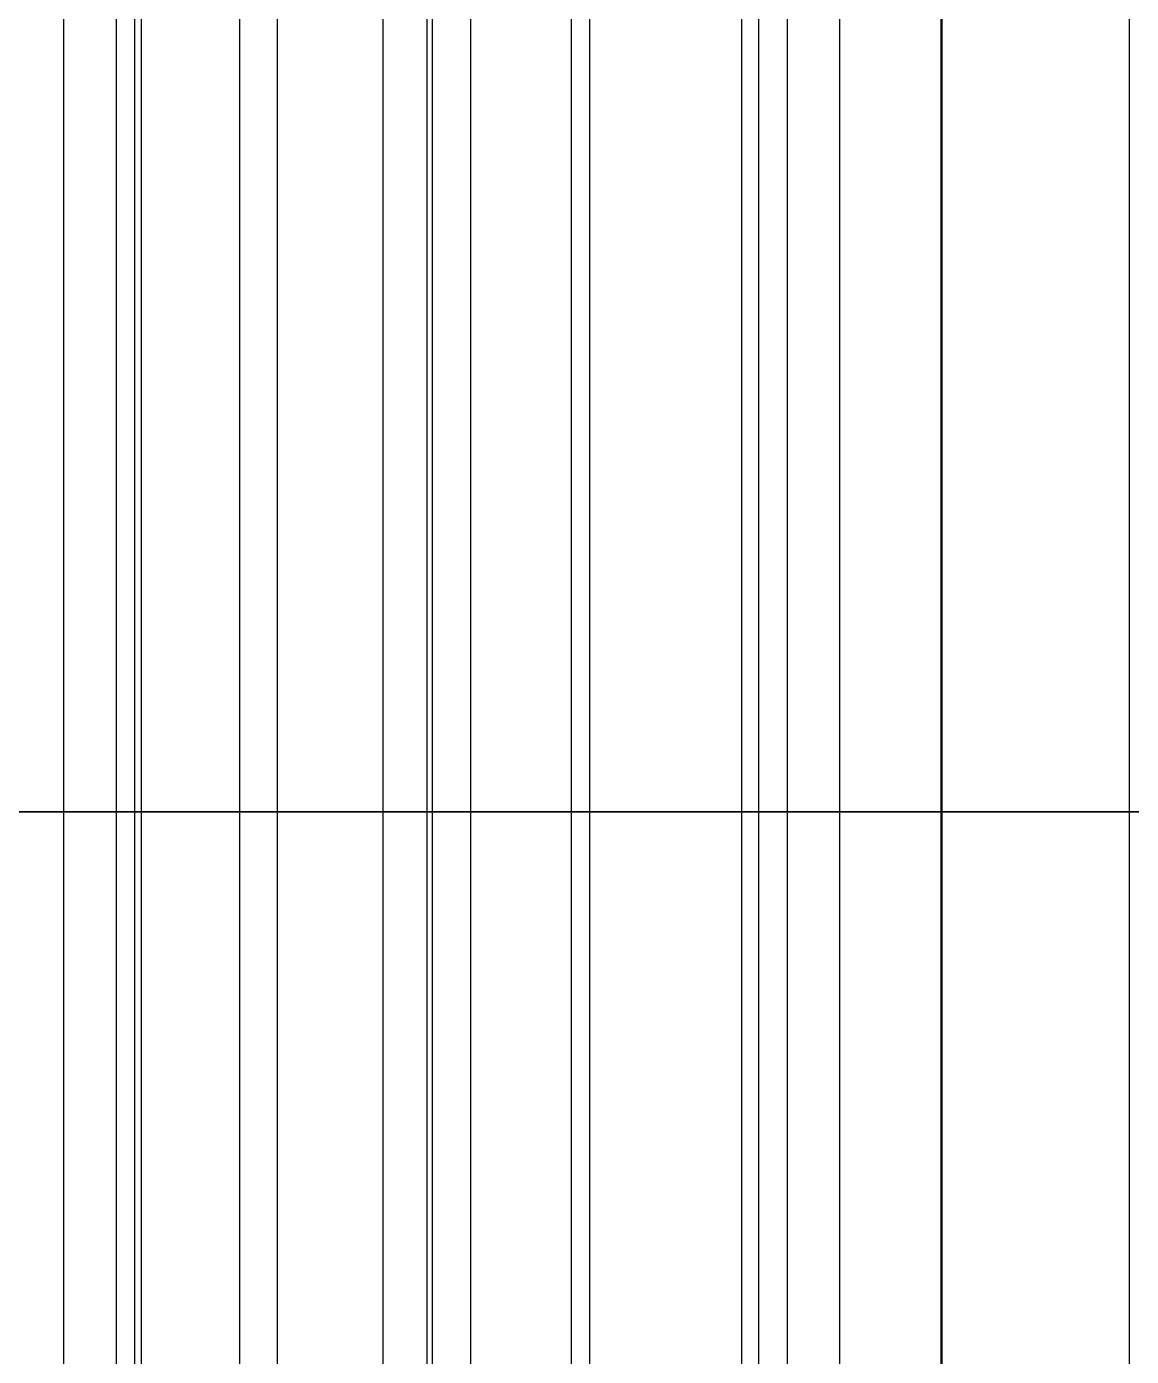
# Model space of a CAD drawing. Extents: x -60 to 60, y -153 to -30.
# Drawn here: x -55.225 to -53.357, y -87.921 to -85.672 of the extents above; entities that cross this region are included whole.
import ezdxf

# ---------------------------------------------------------------- set-up
doc = ezdxf.new("R2010")
doc.units = 0
doc.layers.add('Cut051006', color=7, linetype='CONTINUOUS')

msp = doc.modelspace()

# ---------------------------------------------------------------- linework, layer by layer
at = {"layer": 'Cut051006'}
for p, q in [((-55.1633, -84, 71.8428), (-55.1633, -87, 71.8428)), ((-55.1633, -84, 71.8428), (-55.1633, -87, 71.8428)), ((-55.1633, -84, 42.8069), (-55.1633, -87, 42.8069)), ((-55.1633, -84, 42.8069), (-55.1633, -87, 42.8069)), ((-55.0738, -84, 71.6653), (-55.0738, -87, 71.6653)), ((-55.0738, -84, 71.6653), (-55.0738, -87, 71.6653)), ((-55.0738, -84, 42.9844), (-55.0738, -87, 42.9844)), ((-55.0738, -84, 42.9844), (-55.0738, -87, 42.9844)), ((-55.0429, -84, 70.5344), (-55.0429, -87, 70.5344)), ((-55.0429, -84, 70.5344), (-55.0429, -87, 70.5344)), ((-55.0429, -84, 44.1153), (-55.0429, -87, 44.1153)), ((-55.0429, -84, 44.1153), (-55.0429, -87, 44.1153)), ((-55.0318, -84, 72.3336), (-55.0318, -87, 72.3336)), ((-55.0318, -84, 72.3336), (-55.0318, -87, 72.3336)), ((-55.0318, -84, 42.3161), (-55.0318, -87, 42.3161)), ((-55.0318, -84, 42.3161), (-55.0318, -87, 42.3161)), ((-54.8656, -84, 72.4426), (-54.8656, -87, 72.4426)), ((-54.8656, -84, 72.4426), (-54.8656, -87, 72.4426)), ((-54.8656, -84, 42.2071), (-54.8656, -87, 42.2071)), ((-54.8656, -84, 42.2071), (-54.8656, -87, 42.2071)), ((-54.8015, -84, 71.5025), (-54.8015, -87, 71.5025)), ((-54.8015, -84, 71.5025), (-54.8015, -87, 71.5025)), ((-54.8015, -84, 43.1471), (-54.8015, -87, 43.1471)), ((-54.8015, -84, 43.1471), (-54.8015, -87, 43.1471)), ((-54.6231, -84, 73.7591), (-54.6231, -87, 73.7591)), ((-54.6231, -84, 73.7591), (-54.6231, -87, 73.7591)), ((-54.6231, -84, 40.8906), (-54.6231, -87, 40.8906)), ((-54.6231, -84, 40.8906), (-54.6231, -87, 40.8906)), ((-54.5484, -84, 72.4474), (-54.5484, -87, 72.4474)), ((-54.5484, -84, 72.4474), (-54.5484, -87, 72.4474)), ((-54.5484, -84, 42.2023), (-54.5484, -87, 42.2023)), ((-54.5484, -84, 42.2023), (-54.5484, -87, 42.2023)), ((-54.5398, -84, 73.5786), (-54.5398, -87, 73.5786)), ((-54.5398, -84, 73.5786), (-54.5398, -87, 73.5786)), ((-54.5398, -84, 41.0711), (-54.5398, -87, 41.0711)), ((-54.5398, -84, 41.0711), (-54.5398, -87, 41.0711)), ((-54.4745, -84, 74.245), (-54.4745, -87, 74.245)), ((-54.4745, -84, 74.245), (-54.4745, -87, 74.245)), ((-54.4745, -84, 40.4046), (-54.4745, -87, 40.4046)), ((-54.4745, -84, 40.4046), (-54.4745, -87, 40.4046)), ((-54.3045, -84, 74.3481), (-54.3045, -87, 74.3481)), ((-54.3045, -84, 74.3481), (-54.3045, -87, 74.3481)), ((-54.3045, -84, 40.3015), (-54.3045, -87, 40.3015)), ((-54.3045, -84, 40.3015), (-54.3045, -87, 40.3015)), ((-54.2733, -84, 73.4065), (-54.2733, -87, 73.4065)), ((-54.2733, -84, 73.4065), (-54.2733, -87, 73.4065)), ((-54.2733, -84, 41.2432), (-54.2733, -87, 41.2432)), ((-54.2733, -84, 41.2432), (-54.2733, -87, 41.2432)), ((-54.0162, -84, 75.6554), (-54.0162, -87, 75.6554)), ((-54.0162, -84, 75.6554), (-54.0162, -87, 75.6554)), ((-54.0162, -84, 38.9943), (-54.0162, -87, 38.9943)), ((-54.0162, -84, 38.9943), (-54.0162, -87, 38.9943)), ((-53.9874, -84, 74.3418), (-53.9874, -87, 74.3418)), ((-53.9874, -84, 74.3418), (-53.9874, -87, 74.3418)), ((-53.9874, -84, 40.3078), (-53.9874, -87, 40.3078)), ((-53.9874, -84, 40.3078), (-53.9874, -87, 40.3078)), ((-53.9393, -84, 75.4721), (-53.9393, -87, 75.4721)), ((-53.9393, -84, 75.4721), (-53.9393, -87, 75.4721)), ((-53.9393, -84, 39.1776), (-53.9393, -87, 39.1776)), ((-53.9393, -84, 39.1776), (-53.9393, -87, 39.1776)), ((-53.8508, -84, 76.1359), (-53.8508, -87, 76.1359)), ((-53.8508, -84, 76.1359), (-53.8508, -87, 76.1359)), ((-53.8508, -84, 38.5138), (-53.8508, -87, 38.5138)), ((-53.8508, -84, 38.5138), (-53.8508, -87, 38.5138)), ((-53.679, -84, 75.2908), (-53.679, -87, 75.2908)), ((-53.679, -84, 75.2908), (-53.679, -87, 75.2908)), ((-53.679, -84, 39.3589), (-53.679, -87, 39.3589)), ((-53.679, -84, 39.3589), (-53.679, -87, 39.3589)), ((-53.6773, -84, 76.233), (-53.6773, -87, 76.233)), ((-53.6773, -84, 76.233), (-53.6773, -87, 76.233)), ((-53.6773, -84, 38.4167), (-53.6773, -87, 38.4167)), ((-53.6773, -84, 38.4167), (-53.6773, -87, 38.4167)), ((-53.3606, -84, 76.2156), (-53.3606, -87, 76.2156)), ((-53.3606, -84, 76.2156), (-53.3606, -87, 76.2156)), ((-53.3606, -84, 38.4341), (-53.3606, -87, 38.4341)), ((-53.3606, -84, 38.4341), (-53.3606, -87, 38.4341)), ((-55.1633, -87, 71.8428), (-55.1633, -90, 71.8428)), ((-55.1633, -87, 71.8428), (-55.1633, -90, 71.8428)), ((-55.1633, -87, 42.8069), (-55.1633, -90, 42.8069)), ((-55.1633, -87, 42.8069), (-55.1633, -90, 42.8069)), ((-55.0738, -87, 71.6653), (-55.0738, -90, 71.6653)), ((-55.0738, -87, 71.6653), (-55.0738, -90, 71.6653)), ((-55.0738, -87, 42.9844), (-55.0738, -90, 42.9844)), ((-55.0738, -87, 42.9844), (-55.0738, -90, 42.9844)), ((-55.0429, -87, 70.5344), (-55.0429, -90, 70.5344)), ((-55.0429, -87, 70.5344), (-55.0429, -90, 70.5344)), ((-55.0429, -87, 44.1153), (-55.0429, -90, 44.1153)), ((-55.0429, -87, 44.1153), (-55.0429, -90, 44.1153)), ((-55.0318, -87, 72.3336), (-55.0318, -90, 72.3336)), ((-55.0318, -87, 72.3336), (-55.0318, -90, 72.3336)), ((-55.0318, -87, 42.3161), (-55.0318, -90, 42.3161)), ((-55.0318, -87, 42.3161), (-55.0318, -90, 42.3161)), ((-54.8656, -87, 72.4426), (-54.8656, -90, 72.4426)), ((-54.8656, -87, 72.4426), (-54.8656, -90, 72.4426)), ((-54.8656, -87, 42.2071), (-54.8656, -90, 42.2071)), ((-54.8656, -87, 42.2071), (-54.8656, -90, 42.2071)), ((-54.8015, -87, 71.5025), (-54.8015, -90, 71.5025)), ((-54.8015, -87, 71.5025), (-54.8015, -90, 71.5025)), ((-54.8015, -87, 43.1471), (-54.8015, -90, 43.1471)), ((-54.8015, -87, 43.1471), (-54.8015, -90, 43.1471)), ((-54.6231, -87, 73.7591), (-54.6231, -90, 73.7591)), ((-54.6231, -87, 73.7591), (-54.6231, -90, 73.7591)), ((-54.6231, -87, 40.8906), (-54.6231, -90, 40.8906)), ((-54.6231, -87, 40.8906), (-54.6231, -90, 40.8906)), ((-54.5484, -87, 72.4474), (-54.5484, -90, 72.4474)), ((-54.5484, -87, 72.4474), (-54.5484, -90, 72.4474)), ((-54.5484, -87, 42.2023), (-54.5484, -90, 42.2023)), ((-54.5484, -87, 42.2023), (-54.5484, -90, 42.2023)), ((-54.5398, -87, 73.5786), (-54.5398, -90, 73.5786)), ((-54.5398, -87, 73.5786), (-54.5398, -90, 73.5786)), ((-54.5398, -87, 41.0711), (-54.5398, -90, 41.0711)), ((-54.5398, -87, 41.0711), (-54.5398, -90, 41.0711)), ((-54.4745, -87, 74.245), (-54.4745, -90, 74.245)), ((-54.4745, -87, 74.245), (-54.4745, -90, 74.245)), ((-54.4745, -87, 40.4046), (-54.4745, -90, 40.4046)), ((-54.4745, -87, 40.4046), (-54.4745, -90, 40.4046)), ((-54.3045, -87, 74.3481), (-54.3045, -90, 74.3481)), ((-54.3045, -87, 74.3481), (-54.3045, -90, 74.3481)), ((-54.3045, -87, 40.3015), (-54.3045, -90, 40.3015)), ((-54.3045, -87, 40.3015), (-54.3045, -90, 40.3015)), ((-54.2733, -87, 73.4065), (-54.2733, -90, 73.4065)), ((-54.2733, -87, 73.4065), (-54.2733, -90, 73.4065)), ((-54.2733, -87, 41.2432), (-54.2733, -90, 41.2432)), ((-54.2733, -87, 41.2432), (-54.2733, -90, 41.2432)), ((-54.0162, -87, 75.6554), (-54.0162, -90, 75.6554)), ((-54.0162, -87, 75.6554), (-54.0162, -90, 75.6554)), ((-54.0162, -87, 38.9943), (-54.0162, -90, 38.9943)), ((-54.0162, -87, 38.9943), (-54.0162, -90, 38.9943)), ((-53.9874, -87, 74.3418), (-53.9874, -90, 74.3418)), ((-53.9874, -87, 74.3418), (-53.9874, -90, 74.3418)), ((-53.9874, -87, 40.3078), (-53.9874, -90, 40.3078)), ((-53.9874, -87, 40.3078), (-53.9874, -90, 40.3078)), ((-53.9393, -87, 75.4721), (-53.9393, -90, 75.4721)), ((-53.9393, -87, 75.4721), (-53.9393, -90, 75.4721)), ((-53.9393, -87, 39.1776), (-53.9393, -90, 39.1776)), ((-53.9393, -87, 39.1776), (-53.9393, -90, 39.1776)), ((-53.8508, -87, 76.1359), (-53.8508, -90, 76.1359)), ((-53.8508, -87, 76.1359), (-53.8508, -90, 76.1359)), ((-53.8508, -87, 38.5138), (-53.8508, -90, 38.5138)), ((-53.8508, -87, 38.5138), (-53.8508, -90, 38.5138)), ((-53.679, -87, 75.2908), (-53.679, -90, 75.2908)), ((-53.679, -87, 75.2908), (-53.679, -90, 75.2908)), ((-53.679, -87, 39.3589), (-53.679, -90, 39.3589)), ((-53.679, -87, 39.3589), (-53.679, -90, 39.3589)), ((-53.6773, -87, 76.233), (-53.6773, -90, 76.233)), ((-53.6773, -87, 76.233), (-53.6773, -90, 76.233)), ((-53.6773, -87, 38.4167), (-53.6773, -90, 38.4167)), ((-53.6773, -87, 38.4167), (-53.6773, -90, 38.4167)), ((-53.3606, -87, 76.2156), (-53.3606, -90, 76.2156)), ((-53.3606, -87, 76.2156), (-53.3606, -90, 76.2156)), ((-53.3606, -87, 38.4341), (-53.3606, -90, 38.4341)), ((-53.3606, -87, 38.4341), (-53.3606, -90, 38.4341))]:
    msp.add_line(p, q, dxfattribs=at)
for centre in [(0, -90), (0, -90), (0, -93), (0, -93)]:
    msp.add_circle(centre, 60, dxfattribs=at)
for points, degree, knots in [([(-55.2629, -87, 69.5814), (-55.1976, -87, 69.5306), (-55.1334, -87, 69.4558), (-55.0926, -87, 69.3582), (-55.0514, -87, 69.2614), (-55.037, -87, 69.142), (-55.0617, -87, 69.0286), (-55.0853, -87, 68.9149), (-55.147, -87, 68.8116), (-55.224, -87, 68.74), (-55.3009, -87, 68.6674), (-55.39, -87, 68.6252), (-55.4704, -87, 68.6054)], 3, [0, 0, 0, 0, 0.558599, 0.558599, 0.558599, 1.1172, 1.1172, 1.1172, 1.6758, 1.6758, 1.6758, 2.2344, 2.2344, 2.2344, 2.2344]), ([(-55.4704, -87, 46.0443), (-55.39, -87, 46.0244), (-55.3009, -87, 45.9823), (-55.224, -87, 45.9097), (-55.147, -87, 45.8381), (-55.0853, -87, 45.7347), (-55.0617, -87, 45.6211), (-55.037, -87, 45.5077), (-55.0514, -87, 45.3882), (-55.0926, -87, 45.2915), (-55.1334, -87, 45.1939), (-55.1976, -87, 45.1191), (-55.2629, -87, 45.0683)], 3, [0, 0, 0, 0, 0.558599, 0.558599, 0.558599, 1.1172, 1.1172, 1.1172, 1.6758, 1.6758, 1.6758, 2.2344, 2.2344, 2.2344, 2.2344]), ([(-55.2629, -87, 69.5814), (-55.1976, -87, 69.5306), (-55.1334, -87, 69.4558), (-55.0926, -87, 69.3582), (-55.0514, -87, 69.2614), (-55.037, -87, 69.142), (-55.0617, -87, 69.0286), (-55.0853, -87, 68.9149), (-55.147, -87, 68.8116), (-55.224, -87, 68.74), (-55.3009, -87, 68.6674), (-55.39, -87, 68.6252), (-55.4704, -87, 68.6054)], 3, [0, 0, 0, 0, 0.558599, 0.558599, 0.558599, 1.1172, 1.1172, 1.1172, 1.6758, 1.6758, 1.6758, 2.2344, 2.2344, 2.2344, 2.2344]), ([(-55.4704, -87, 46.0443), (-55.39, -87, 46.0244), (-55.3009, -87, 45.9823), (-55.224, -87, 45.9097), (-55.147, -87, 45.8381), (-55.0853, -87, 45.7347), (-55.0617, -87, 45.6211), (-55.037, -87, 45.5077), (-55.0514, -87, 45.3882), (-55.0926, -87, 45.2915), (-55.1334, -87, 45.1939), (-55.1976, -87, 45.1191), (-55.2629, -87, 45.0683)], 3, [0, 0, 0, 0, 0.558599, 0.558599, 0.558599, 1.1172, 1.1172, 1.1172, 1.6758, 1.6758, 1.6758, 2.2344, 2.2344, 2.2344, 2.2344]), ([(-55.2629, -87, 69.5814), (-55.1976, -87, 69.5306), (-55.1334, -87, 69.4558), (-55.0926, -87, 69.3582), (-55.0514, -87, 69.2614), (-55.037, -87, 69.142), (-55.0617, -87, 69.0286), (-55.0853, -87, 68.9149), (-55.147, -87, 68.8116), (-55.224, -87, 68.74), (-55.3009, -87, 68.6674), (-55.39, -87, 68.6252), (-55.4704, -87, 68.6054)], 3, [0, 0, 0, 0, 0.558599, 0.558599, 0.558599, 1.1172, 1.1172, 1.1172, 1.6758, 1.6758, 1.6758, 2.2344, 2.2344, 2.2344, 2.2344]), ([(-55.4704, -87, 46.0443), (-55.39, -87, 46.0244), (-55.3009, -87, 45.9823), (-55.224, -87, 45.9097), (-55.147, -87, 45.8381), (-55.0853, -87, 45.7347), (-55.0617, -87, 45.6211), (-55.037, -87, 45.5077), (-55.0514, -87, 45.3882), (-55.0926, -87, 45.2915), (-55.1334, -87, 45.1939), (-55.1976, -87, 45.1191), (-55.2629, -87, 45.0683)], 3, [0, 0, 0, 0, 0.558599, 0.558599, 0.558599, 1.1172, 1.1172, 1.1172, 1.6758, 1.6758, 1.6758, 2.2344, 2.2344, 2.2344, 2.2344]), ([(-55.2629, -87, 69.5814), (-55.1976, -87, 69.5306), (-55.1334, -87, 69.4558), (-55.0926, -87, 69.3582), (-55.0514, -87, 69.2614), (-55.037, -87, 69.142), (-55.0617, -87, 69.0286), (-55.0853, -87, 68.9149), (-55.147, -87, 68.8116), (-55.224, -87, 68.74), (-55.3009, -87, 68.6674), (-55.39, -87, 68.6252), (-55.4704, -87, 68.6054)], 3, [0, 0, 0, 0, 0.558599, 0.558599, 0.558599, 1.1172, 1.1172, 1.1172, 1.6758, 1.6758, 1.6758, 2.2344, 2.2344, 2.2344, 2.2344]), ([(-55.4704, -87, 46.0443), (-55.39, -87, 46.0244), (-55.3009, -87, 45.9823), (-55.224, -87, 45.9097), (-55.147, -87, 45.8381), (-55.0853, -87, 45.7347), (-55.0617, -87, 45.6211), (-55.037, -87, 45.5077), (-55.0514, -87, 45.3882), (-55.0926, -87, 45.2915), (-55.1334, -87, 45.1939), (-55.1976, -87, 45.1191), (-55.2629, -87, 45.0683)], 3, [0, 0, 0, 0, 0.558599, 0.558599, 0.558599, 1.1172, 1.1172, 1.1172, 1.6758, 1.6758, 1.6758, 2.2344, 2.2344, 2.2344, 2.2344]), ([(-55.1633, -87, 71.8428), (-55.1774, -87, 71.7915), (-55.1522, -87, 71.7371), (-55.1234, -87, 71.6844), (-55.0738, -87, 71.6653)], 2, [0, 0, 0, 0.724386, 0.724386, 1.44877, 1.44877, 1.44877]), ([(-55.0738, -87, 42.9844), (-55.1234, -87, 42.9652), (-55.1522, -87, 42.9126), (-55.1774, -87, 42.8582), (-55.1633, -87, 42.8069)], 2, [0, 0, 0, 0.724386, 0.724386, 1.44877, 1.44877, 1.44877]), ([(-55.1633, -87, 71.8428), (-55.1774, -87, 71.7915), (-55.1522, -87, 71.7371), (-55.1234, -87, 71.6844), (-55.0738, -87, 71.6653)], 2, [0, 0, 0, 0.724386, 0.724386, 1.44877, 1.44877, 1.44877]), ([(-55.0738, -87, 42.9844), (-55.1234, -87, 42.9652), (-55.1522, -87, 42.9126), (-55.1774, -87, 42.8582), (-55.1633, -87, 42.8069)], 2, [0, 0, 0, 0.724386, 0.724386, 1.44877, 1.44877, 1.44877]), ([(-55.1633, -87, 71.8428), (-55.1774, -87, 71.7915), (-55.1522, -87, 71.7371), (-55.1234, -87, 71.6844), (-55.0738, -87, 71.6653)], 2, [0, 0, 0, 0.724386, 0.724386, 1.44877, 1.44877, 1.44877]), ([(-55.0738, -87, 42.9844), (-55.1234, -87, 42.9652), (-55.1522, -87, 42.9126), (-55.1774, -87, 42.8582), (-55.1633, -87, 42.8069)], 2, [0, 0, 0, 0.724386, 0.724386, 1.44877, 1.44877, 1.44877]), ([(-55.1633, -87, 71.8428), (-55.1774, -87, 71.7915), (-55.1522, -87, 71.7371), (-55.1234, -87, 71.6844), (-55.0738, -87, 71.6653)], 2, [0, 0, 0, 0.724386, 0.724386, 1.44877, 1.44877, 1.44877]), ([(-55.0738, -87, 42.9844), (-55.1234, -87, 42.9652), (-55.1522, -87, 42.9126), (-55.1774, -87, 42.8582), (-55.1633, -87, 42.8069)], 2, [0, 0, 0, 0.724386, 0.724386, 1.44877, 1.44877, 1.44877]), ([(-54.8015, -87, 71.5025), (-54.738, -87, 71.4495), (-54.6764, -87, 71.3726), (-54.639, -87, 71.2736), (-54.6013, -87, 71.1754), (-54.5911, -87, 71.0555), (-54.6197, -87, 70.9431), (-54.6472, -87, 70.8303), (-54.7125, -87, 70.7292), (-54.7919, -87, 70.6603), (-54.8714, -87, 70.5905), (-54.9619, -87, 70.5514), (-55.0429, -87, 70.5344)], 3, [0, 0, 0, 0, 0.558599, 0.558599, 0.558599, 1.1172, 1.1172, 1.1172, 1.6758, 1.6758, 1.6758, 2.2344, 2.2344, 2.2344, 2.2344]), ([(-55.0429, -87, 44.1153), (-54.9619, -87, 44.0982), (-54.8714, -87, 44.0592), (-54.7919, -87, 43.9894), (-54.7125, -87, 43.9205), (-54.6472, -87, 43.8194), (-54.6197, -87, 43.7066), (-54.5911, -87, 43.5942), (-54.6013, -87, 43.4742), (-54.639, -87, 43.3761), (-54.6764, -87, 43.2771), (-54.738, -87, 43.2002), (-54.8015, -87, 43.1471)], 3, [0, 0, 0, 0, 0.558599, 0.558599, 0.558599, 1.1172, 1.1172, 1.1172, 1.6758, 1.6758, 1.6758, 2.2344, 2.2344, 2.2344, 2.2344]), ([(-54.8015, -87, 71.5025), (-54.738, -87, 71.4495), (-54.6764, -87, 71.3726), (-54.639, -87, 71.2736), (-54.6013, -87, 71.1754), (-54.5911, -87, 71.0555), (-54.6197, -87, 70.9431), (-54.6472, -87, 70.8303), (-54.7125, -87, 70.7292), (-54.7919, -87, 70.6603), (-54.8714, -87, 70.5905), (-54.9619, -87, 70.5514), (-55.0429, -87, 70.5344)], 3, [0, 0, 0, 0, 0.558599, 0.558599, 0.558599, 1.1172, 1.1172, 1.1172, 1.6758, 1.6758, 1.6758, 2.2344, 2.2344, 2.2344, 2.2344]), ([(-55.0429, -87, 44.1153), (-54.9619, -87, 44.0982), (-54.8714, -87, 44.0592), (-54.7919, -87, 43.9894), (-54.7125, -87, 43.9205), (-54.6472, -87, 43.8194), (-54.6197, -87, 43.7066), (-54.5911, -87, 43.5942), (-54.6013, -87, 43.4742), (-54.639, -87, 43.3761), (-54.6764, -87, 43.2771), (-54.738, -87, 43.2002), (-54.8015, -87, 43.1471)], 3, [0, 0, 0, 0, 0.558599, 0.558599, 0.558599, 1.1172, 1.1172, 1.1172, 1.6758, 1.6758, 1.6758, 2.2344, 2.2344, 2.2344, 2.2344]), ([(-54.8015, -87, 71.5025), (-54.738, -87, 71.4495), (-54.6764, -87, 71.3726), (-54.639, -87, 71.2736), (-54.6013, -87, 71.1754), (-54.5911, -87, 71.0555), (-54.6197, -87, 70.9431), (-54.6472, -87, 70.8303), (-54.7125, -87, 70.7292), (-54.7919, -87, 70.6603), (-54.8714, -87, 70.5905), (-54.9619, -87, 70.5514), (-55.0429, -87, 70.5344)], 3, [0, 0, 0, 0, 0.558599, 0.558599, 0.558599, 1.1172, 1.1172, 1.1172, 1.6758, 1.6758, 1.6758, 2.2344, 2.2344, 2.2344, 2.2344]), ([(-55.0429, -87, 44.1153), (-54.9619, -87, 44.0982), (-54.8714, -87, 44.0592), (-54.7919, -87, 43.9894), (-54.7125, -87, 43.9205), (-54.6472, -87, 43.8194), (-54.6197, -87, 43.7066), (-54.5911, -87, 43.5942), (-54.6013, -87, 43.4742), (-54.639, -87, 43.3761), (-54.6764, -87, 43.2771), (-54.738, -87, 43.2002), (-54.8015, -87, 43.1471)], 3, [0, 0, 0, 0, 0.558599, 0.558599, 0.558599, 1.1172, 1.1172, 1.1172, 1.6758, 1.6758, 1.6758, 2.2344, 2.2344, 2.2344, 2.2344]), ([(-54.8015, -87, 71.5025), (-54.738, -87, 71.4495), (-54.6764, -87, 71.3726), (-54.639, -87, 71.2736), (-54.6013, -87, 71.1754), (-54.5911, -87, 71.0555), (-54.6197, -87, 70.9431), (-54.6472, -87, 70.8303), (-54.7125, -87, 70.7292), (-54.7919, -87, 70.6603), (-54.8714, -87, 70.5905), (-54.9619, -87, 70.5514), (-55.0429, -87, 70.5344)], 3, [0, 0, 0, 0, 0.558599, 0.558599, 0.558599, 1.1172, 1.1172, 1.1172, 1.6758, 1.6758, 1.6758, 2.2344, 2.2344, 2.2344, 2.2344]), ([(-55.0429, -87, 44.1153), (-54.9619, -87, 44.0982), (-54.8714, -87, 44.0592), (-54.7919, -87, 43.9894), (-54.7125, -87, 43.9205), (-54.6472, -87, 43.8194), (-54.6197, -87, 43.7066), (-54.5911, -87, 43.5942), (-54.6013, -87, 43.4742), (-54.639, -87, 43.3761), (-54.6764, -87, 43.2771), (-54.738, -87, 43.2002), (-54.8015, -87, 43.1471)], 3, [0, 0, 0, 0, 0.558599, 0.558599, 0.558599, 1.1172, 1.1172, 1.1172, 1.6758, 1.6758, 1.6758, 2.2344, 2.2344, 2.2344, 2.2344]), ([(-54.8656, -87, 72.4426), (-54.9181, -87, 72.4508), (-54.9693, -87, 72.4196), (-55.0184, -87, 72.385), (-55.0318, -87, 72.3336)], 2, [0, 0, 0, 0.724386, 0.724386, 1.44877, 1.44877, 1.44877]), ([(-55.0318, -87, 42.3161), (-55.0184, -87, 42.2646), (-54.9693, -87, 42.2301), (-54.9181, -87, 42.1989), (-54.8656, -87, 42.2071)], 2, [0, 0, 0, 0.724386, 0.724386, 1.44877, 1.44877, 1.44877]), ([(-54.8656, -87, 72.4426), (-54.9181, -87, 72.4508), (-54.9693, -87, 72.4196), (-55.0184, -87, 72.385), (-55.0318, -87, 72.3336)], 2, [0, 0, 0, 0.724386, 0.724386, 1.44877, 1.44877, 1.44877]), ([(-55.0318, -87, 42.3161), (-55.0184, -87, 42.2646), (-54.9693, -87, 42.2301), (-54.9181, -87, 42.1989), (-54.8656, -87, 42.2071)], 2, [0, 0, 0, 0.724386, 0.724386, 1.44877, 1.44877, 1.44877]), ([(-54.8656, -87, 72.4426), (-54.9181, -87, 72.4508), (-54.9693, -87, 72.4196), (-55.0184, -87, 72.385), (-55.0318, -87, 72.3336)], 2, [0, 0, 0, 0.724386, 0.724386, 1.44877, 1.44877, 1.44877]), ([(-55.0318, -87, 42.3161), (-55.0184, -87, 42.2646), (-54.9693, -87, 42.2301), (-54.9181, -87, 42.1989), (-54.8656, -87, 42.2071)], 2, [0, 0, 0, 0.724386, 0.724386, 1.44877, 1.44877, 1.44877]), ([(-54.8656, -87, 72.4426), (-54.9181, -87, 72.4508), (-54.9693, -87, 72.4196), (-55.0184, -87, 72.385), (-55.0318, -87, 72.3336)], 2, [0, 0, 0, 0.724386, 0.724386, 1.44877, 1.44877, 1.44877]), ([(-55.0318, -87, 42.3161), (-55.0184, -87, 42.2646), (-54.9693, -87, 42.2301), (-54.9181, -87, 42.1989), (-54.8656, -87, 42.2071)], 2, [0, 0, 0, 0.724386, 0.724386, 1.44877, 1.44877, 1.44877]), ([(-54.6231, -87, 73.7591), (-54.6389, -87, 73.7084), (-54.6156, -87, 73.6531), (-54.5887, -87, 73.5995), (-54.5398, -87, 73.5786)], 2, [0, 0, 0, 0.724386, 0.724386, 1.44877, 1.44877, 1.44877]), ([(-54.5398, -87, 41.0711), (-54.5887, -87, 41.0502), (-54.6156, -87, 40.9966), (-54.6389, -87, 40.9413), (-54.6231, -87, 40.8906)], 2, [0, 0, 0, 0.724386, 0.724386, 1.44877, 1.44877, 1.44877]), ([(-54.6231, -87, 73.7591), (-54.6389, -87, 73.7084), (-54.6156, -87, 73.6531), (-54.5887, -87, 73.5995), (-54.5398, -87, 73.5786)], 2, [0, 0, 0, 0.724386, 0.724386, 1.44877, 1.44877, 1.44877]), ([(-54.5398, -87, 41.0711), (-54.5887, -87, 41.0502), (-54.6156, -87, 40.9966), (-54.6389, -87, 40.9413), (-54.6231, -87, 40.8906)], 2, [0, 0, 0, 0.724386, 0.724386, 1.44877, 1.44877, 1.44877]), ([(-54.6231, -87, 73.7591), (-54.6389, -87, 73.7084), (-54.6156, -87, 73.6531), (-54.5887, -87, 73.5995), (-54.5398, -87, 73.5786)], 2, [0, 0, 0, 0.724386, 0.724386, 1.44877, 1.44877, 1.44877]), ([(-54.5398, -87, 41.0711), (-54.5887, -87, 41.0502), (-54.6156, -87, 40.9966), (-54.6389, -87, 40.9413), (-54.6231, -87, 40.8906)], 2, [0, 0, 0, 0.724386, 0.724386, 1.44877, 1.44877, 1.44877]), ([(-54.6231, -87, 73.7591), (-54.6389, -87, 73.7084), (-54.6156, -87, 73.6531), (-54.5887, -87, 73.5995), (-54.5398, -87, 73.5786)], 2, [0, 0, 0, 0.724386, 0.724386, 1.44877, 1.44877, 1.44877]), ([(-54.5398, -87, 41.0711), (-54.5887, -87, 41.0502), (-54.6156, -87, 40.9966), (-54.6389, -87, 40.9413), (-54.6231, -87, 40.8906)], 2, [0, 0, 0, 0.724386, 0.724386, 1.44877, 1.44877, 1.44877]), ([(-54.2733, -87, 73.4065), (-54.2117, -87, 73.3512), (-54.1528, -87, 73.2722), (-54.119, -87, 73.172), (-54.0846, -87, 73.0726), (-54.0786, -87, 72.9524), (-54.1111, -87, 72.841), (-54.1426, -87, 72.7293), (-54.2114, -87, 72.6305), (-54.2932, -87, 72.5644), (-54.375, -87, 72.4974), (-54.4668, -87, 72.4615), (-54.5484, -87, 72.4474)], 3, [0, 0, 0, 0, 0.558599, 0.558599, 0.558599, 1.1172, 1.1172, 1.1172, 1.6758, 1.6758, 1.6758, 2.2344, 2.2344, 2.2344, 2.2344]), ([(-54.5484, -87, 42.2023), (-54.4668, -87, 42.1882), (-54.375, -87, 42.1523), (-54.2932, -87, 42.0853), (-54.2114, -87, 42.0192), (-54.1426, -87, 41.9204), (-54.1111, -87, 41.8087), (-54.0786, -87, 41.6973), (-54.0846, -87, 41.5771), (-54.119, -87, 41.4777), (-54.1528, -87, 41.3775), (-54.2117, -87, 41.2985), (-54.2733, -87, 41.2432)], 3, [0, 0, 0, 0, 0.558599, 0.558599, 0.558599, 1.1172, 1.1172, 1.1172, 1.6758, 1.6758, 1.6758, 2.2344, 2.2344, 2.2344, 2.2344]), ([(-54.2733, -87, 73.4065), (-54.2117, -87, 73.3512), (-54.1528, -87, 73.2722), (-54.119, -87, 73.172), (-54.0846, -87, 73.0726), (-54.0786, -87, 72.9524), (-54.1111, -87, 72.841), (-54.1426, -87, 72.7293), (-54.2114, -87, 72.6305), (-54.2932, -87, 72.5644), (-54.375, -87, 72.4974), (-54.4668, -87, 72.4615), (-54.5484, -87, 72.4474)], 3, [0, 0, 0, 0, 0.558599, 0.558599, 0.558599, 1.1172, 1.1172, 1.1172, 1.6758, 1.6758, 1.6758, 2.2344, 2.2344, 2.2344, 2.2344]), ([(-54.5484, -87, 42.2023), (-54.4668, -87, 42.1882), (-54.375, -87, 42.1523), (-54.2932, -87, 42.0853), (-54.2114, -87, 42.0192), (-54.1426, -87, 41.9204), (-54.1111, -87, 41.8087), (-54.0786, -87, 41.6973), (-54.0846, -87, 41.5771), (-54.119, -87, 41.4777), (-54.1528, -87, 41.3775), (-54.2117, -87, 41.2985), (-54.2733, -87, 41.2432)], 3, [0, 0, 0, 0, 0.558599, 0.558599, 0.558599, 1.1172, 1.1172, 1.1172, 1.6758, 1.6758, 1.6758, 2.2344, 2.2344, 2.2344, 2.2344]), ([(-54.2733, -87, 73.4065), (-54.2117, -87, 73.3512), (-54.1528, -87, 73.2722), (-54.119, -87, 73.172), (-54.0846, -87, 73.0726), (-54.0786, -87, 72.9524), (-54.1111, -87, 72.841), (-54.1426, -87, 72.7293), (-54.2114, -87, 72.6305), (-54.2932, -87, 72.5644), (-54.375, -87, 72.4974), (-54.4668, -87, 72.4615), (-54.5484, -87, 72.4474)], 3, [0, 0, 0, 0, 0.558599, 0.558599, 0.558599, 1.1172, 1.1172, 1.1172, 1.6758, 1.6758, 1.6758, 2.2344, 2.2344, 2.2344, 2.2344]), ([(-54.5484, -87, 42.2023), (-54.4668, -87, 42.1882), (-54.375, -87, 42.1523), (-54.2932, -87, 42.0853), (-54.2114, -87, 42.0192), (-54.1426, -87, 41.9204), (-54.1111, -87, 41.8087), (-54.0786, -87, 41.6973), (-54.0846, -87, 41.5771), (-54.119, -87, 41.4777), (-54.1528, -87, 41.3775), (-54.2117, -87, 41.2985), (-54.2733, -87, 41.2432)], 3, [0, 0, 0, 0, 0.558599, 0.558599, 0.558599, 1.1172, 1.1172, 1.1172, 1.6758, 1.6758, 1.6758, 2.2344, 2.2344, 2.2344, 2.2344]), ([(-54.2733, -87, 73.4065), (-54.2117, -87, 73.3512), (-54.1528, -87, 73.2722), (-54.119, -87, 73.172), (-54.0846, -87, 73.0726), (-54.0786, -87, 72.9524), (-54.1111, -87, 72.841), (-54.1426, -87, 72.7293), (-54.2114, -87, 72.6305), (-54.2932, -87, 72.5644), (-54.375, -87, 72.4974), (-54.4668, -87, 72.4615), (-54.5484, -87, 72.4474)], 3, [0, 0, 0, 0, 0.558599, 0.558599, 0.558599, 1.1172, 1.1172, 1.1172, 1.6758, 1.6758, 1.6758, 2.2344, 2.2344, 2.2344, 2.2344]), ([(-54.5484, -87, 42.2023), (-54.4668, -87, 42.1882), (-54.375, -87, 42.1523), (-54.2932, -87, 42.0853), (-54.2114, -87, 42.0192), (-54.1426, -87, 41.9204), (-54.1111, -87, 41.8087), (-54.0786, -87, 41.6973), (-54.0846, -87, 41.5771), (-54.119, -87, 41.4777), (-54.1528, -87, 41.3775), (-54.2117, -87, 41.2985), (-54.2733, -87, 41.2432)], 3, [0, 0, 0, 0, 0.558599, 0.558599, 0.558599, 1.1172, 1.1172, 1.1172, 1.6758, 1.6758, 1.6758, 2.2344, 2.2344, 2.2344, 2.2344]), ([(-54.3045, -87, 74.3481), (-54.3567, -87, 74.3582), (-54.409, -87, 74.3288), (-54.4593, -87, 74.296), (-54.4745, -87, 74.245)], 2, [0, 0, 0, 0.724386, 0.724386, 1.44877, 1.44877, 1.44877]), ([(-54.4745, -87, 40.4046), (-54.4593, -87, 40.3537), (-54.409, -87, 40.3209), (-54.3567, -87, 40.2915), (-54.3045, -87, 40.3015)], 2, [0, 0, 0, 0.724386, 0.724386, 1.44877, 1.44877, 1.44877]), ([(-54.3045, -87, 74.3481), (-54.3567, -87, 74.3582), (-54.409, -87, 74.3288), (-54.4593, -87, 74.296), (-54.4745, -87, 74.245)], 2, [0, 0, 0, 0.724386, 0.724386, 1.44877, 1.44877, 1.44877]), ([(-54.4745, -87, 40.4046), (-54.4593, -87, 40.3537), (-54.409, -87, 40.3209), (-54.3567, -87, 40.2915), (-54.3045, -87, 40.3015)], 2, [0, 0, 0, 0.724386, 0.724386, 1.44877, 1.44877, 1.44877]), ([(-54.3045, -87, 74.3481), (-54.3567, -87, 74.3582), (-54.409, -87, 74.3288), (-54.4593, -87, 74.296), (-54.4745, -87, 74.245)], 2, [0, 0, 0, 0.724386, 0.724386, 1.44877, 1.44877, 1.44877]), ([(-54.4745, -87, 40.4046), (-54.4593, -87, 40.3537), (-54.409, -87, 40.3209), (-54.3567, -87, 40.2915), (-54.3045, -87, 40.3015)], 2, [0, 0, 0, 0.724386, 0.724386, 1.44877, 1.44877, 1.44877]), ([(-54.3045, -87, 74.3481), (-54.3567, -87, 74.3582), (-54.409, -87, 74.3288), (-54.4593, -87, 74.296), (-54.4745, -87, 74.245)], 2, [0, 0, 0, 0.724386, 0.724386, 1.44877, 1.44877, 1.44877]), ([(-54.4745, -87, 40.4046), (-54.4593, -87, 40.3537), (-54.409, -87, 40.3209), (-54.3567, -87, 40.2915), (-54.3045, -87, 40.3015)], 2, [0, 0, 0, 0.724386, 0.724386, 1.44877, 1.44877, 1.44877]), ([(-54.0162, -87, 75.6554), (-54.0339, -87, 75.6053), (-54.0125, -87, 75.5492), (-53.9875, -87, 75.4947), (-53.9393, -87, 75.4721)], 2, [0, 0, 0, 0.724386, 0.724386, 1.44877, 1.44877, 1.44877]), ([(-53.9393, -87, 39.1776), (-53.9875, -87, 39.155), (-54.0125, -87, 39.1005), (-54.0339, -87, 39.0444), (-54.0162, -87, 38.9943)], 2, [0, 0, 0, 0.724386, 0.724386, 1.44877, 1.44877, 1.44877]), ([(-54.0162, -87, 75.6554), (-54.0339, -87, 75.6053), (-54.0125, -87, 75.5492), (-53.9875, -87, 75.4947), (-53.9393, -87, 75.4721)], 2, [0, 0, 0, 0.724386, 0.724386, 1.44877, 1.44877, 1.44877]), ([(-53.9393, -87, 39.1776), (-53.9875, -87, 39.155), (-54.0125, -87, 39.1005), (-54.0339, -87, 39.0444), (-54.0162, -87, 38.9943)], 2, [0, 0, 0, 0.724386, 0.724386, 1.44877, 1.44877, 1.44877]), ([(-54.0162, -87, 75.6554), (-54.0339, -87, 75.6053), (-54.0125, -87, 75.5492), (-53.9875, -87, 75.4947), (-53.9393, -87, 75.4721)], 2, [0, 0, 0, 0.724386, 0.724386, 1.44877, 1.44877, 1.44877]), ([(-53.9393, -87, 39.1776), (-53.9875, -87, 39.155), (-54.0125, -87, 39.1005), (-54.0339, -87, 39.0444), (-54.0162, -87, 38.9943)], 2, [0, 0, 0, 0.724386, 0.724386, 1.44877, 1.44877, 1.44877]), ([(-54.0162, -87, 75.6554), (-54.0339, -87, 75.6053), (-54.0125, -87, 75.5492), (-53.9875, -87, 75.4947), (-53.9393, -87, 75.4721)], 2, [0, 0, 0, 0.724386, 0.724386, 1.44877, 1.44877, 1.44877]), ([(-53.9393, -87, 39.1776), (-53.9875, -87, 39.155), (-54.0125, -87, 39.1005), (-54.0339, -87, 39.0444), (-54.0162, -87, 38.9943)], 2, [0, 0, 0, 0.724386, 0.724386, 1.44877, 1.44877, 1.44877]), ([(-53.679, -87, 75.2908), (-53.6194, -87, 75.2334), (-53.5633, -87, 75.1524), (-53.5329, -87, 75.051), (-53.5021, -87, 74.9505), (-53.5003, -87, 74.8301), (-53.5367, -87, 74.72), (-53.572, -87, 74.6094), (-53.6442, -87, 74.5131), (-53.7282, -87, 74.4499), (-53.8124, -87, 74.3858), (-53.9054, -87, 74.3532), (-53.9874, -87, 74.3418)], 3, [0, 0, 0, 0, 0.558599, 0.558599, 0.558599, 1.1172, 1.1172, 1.1172, 1.6758, 1.6758, 1.6758, 2.2344, 2.2344, 2.2344, 2.2344]), ([(-53.9874, -87, 40.3078), (-53.9054, -87, 40.2965), (-53.8124, -87, 40.2639), (-53.7282, -87, 40.1998), (-53.6442, -87, 40.1366), (-53.572, -87, 40.0403), (-53.5367, -87, 39.9297), (-53.5003, -87, 39.8195), (-53.5021, -87, 39.6992), (-53.5329, -87, 39.5987), (-53.5633, -87, 39.4973), (-53.6194, -87, 39.4163), (-53.679, -87, 39.3589)], 3, [0, 0, 0, 0, 0.558599, 0.558599, 0.558599, 1.1172, 1.1172, 1.1172, 1.6758, 1.6758, 1.6758, 2.2344, 2.2344, 2.2344, 2.2344]), ([(-53.679, -87, 75.2908), (-53.6194, -87, 75.2334), (-53.5633, -87, 75.1524), (-53.5329, -87, 75.051), (-53.5021, -87, 74.9505), (-53.5003, -87, 74.8301), (-53.5367, -87, 74.72), (-53.572, -87, 74.6094), (-53.6442, -87, 74.5131), (-53.7282, -87, 74.4499), (-53.8124, -87, 74.3858), (-53.9054, -87, 74.3532), (-53.9874, -87, 74.3418)], 3, [0, 0, 0, 0, 0.558599, 0.558599, 0.558599, 1.1172, 1.1172, 1.1172, 1.6758, 1.6758, 1.6758, 2.2344, 2.2344, 2.2344, 2.2344]), ([(-53.9874, -87, 40.3078), (-53.9054, -87, 40.2965), (-53.8124, -87, 40.2639), (-53.7282, -87, 40.1998), (-53.6442, -87, 40.1366), (-53.572, -87, 40.0403), (-53.5367, -87, 39.9297), (-53.5003, -87, 39.8195), (-53.5021, -87, 39.6992), (-53.5329, -87, 39.5987), (-53.5633, -87, 39.4973), (-53.6194, -87, 39.4163), (-53.679, -87, 39.3589)], 3, [0, 0, 0, 0, 0.558599, 0.558599, 0.558599, 1.1172, 1.1172, 1.1172, 1.6758, 1.6758, 1.6758, 2.2344, 2.2344, 2.2344, 2.2344]), ([(-53.679, -87, 75.2908), (-53.6194, -87, 75.2334), (-53.5633, -87, 75.1524), (-53.5329, -87, 75.051), (-53.5021, -87, 74.9505), (-53.5003, -87, 74.8301), (-53.5367, -87, 74.72), (-53.572, -87, 74.6094), (-53.6442, -87, 74.5131), (-53.7282, -87, 74.4499), (-53.8124, -87, 74.3858), (-53.9054, -87, 74.3532), (-53.9874, -87, 74.3418)], 3, [0, 0, 0, 0, 0.558599, 0.558599, 0.558599, 1.1172, 1.1172, 1.1172, 1.6758, 1.6758, 1.6758, 2.2344, 2.2344, 2.2344, 2.2344]), ([(-53.9874, -87, 40.3078), (-53.9054, -87, 40.2965), (-53.8124, -87, 40.2639), (-53.7282, -87, 40.1998), (-53.6442, -87, 40.1366), (-53.572, -87, 40.0403), (-53.5367, -87, 39.9297), (-53.5003, -87, 39.8195), (-53.5021, -87, 39.6992), (-53.5329, -87, 39.5987), (-53.5633, -87, 39.4973), (-53.6194, -87, 39.4163), (-53.679, -87, 39.3589)], 3, [0, 0, 0, 0, 0.558599, 0.558599, 0.558599, 1.1172, 1.1172, 1.1172, 1.6758, 1.6758, 1.6758, 2.2344, 2.2344, 2.2344, 2.2344]), ([(-53.679, -87, 75.2908), (-53.6194, -87, 75.2334), (-53.5633, -87, 75.1524), (-53.5329, -87, 75.051), (-53.5021, -87, 74.9505), (-53.5003, -87, 74.8301), (-53.5367, -87, 74.72), (-53.572, -87, 74.6094), (-53.6442, -87, 74.5131), (-53.7282, -87, 74.4499), (-53.8124, -87, 74.3858), (-53.9054, -87, 74.3532), (-53.9874, -87, 74.3418)], 3, [0, 0, 0, 0, 0.558599, 0.558599, 0.558599, 1.1172, 1.1172, 1.1172, 1.6758, 1.6758, 1.6758, 2.2344, 2.2344, 2.2344, 2.2344]), ([(-53.9874, -87, 40.3078), (-53.9054, -87, 40.2965), (-53.8124, -87, 40.2639), (-53.7282, -87, 40.1998), (-53.6442, -87, 40.1366), (-53.572, -87, 40.0403), (-53.5367, -87, 39.9297), (-53.5003, -87, 39.8195), (-53.5021, -87, 39.6992), (-53.5329, -87, 39.5987), (-53.5633, -87, 39.4973), (-53.6194, -87, 39.4163), (-53.679, -87, 39.3589)], 3, [0, 0, 0, 0, 0.558599, 0.558599, 0.558599, 1.1172, 1.1172, 1.1172, 1.6758, 1.6758, 1.6758, 2.2344, 2.2344, 2.2344, 2.2344]), ([(-53.6773, -87, 76.233), (-53.7292, -87, 76.2448), (-53.7825, -87, 76.2173), (-53.8338, -87, 76.1862), (-53.8508, -87, 76.1359)], 2, [0, 0, 0, 0.724386, 0.724386, 1.44877, 1.44877, 1.44877]), ([(-53.8508, -87, 38.5138), (-53.8338, -87, 38.4634), (-53.7825, -87, 38.4324), (-53.7292, -87, 38.4049), (-53.6773, -87, 38.4167)], 2, [0, 0, 0, 0.724386, 0.724386, 1.44877, 1.44877, 1.44877]), ([(-53.6773, -87, 76.233), (-53.7292, -87, 76.2448), (-53.7825, -87, 76.2173), (-53.8338, -87, 76.1862), (-53.8508, -87, 76.1359)], 2, [0, 0, 0, 0.724386, 0.724386, 1.44877, 1.44877, 1.44877]), ([(-53.8508, -87, 38.5138), (-53.8338, -87, 38.4634), (-53.7825, -87, 38.4324), (-53.7292, -87, 38.4049), (-53.6773, -87, 38.4167)], 2, [0, 0, 0, 0.724386, 0.724386, 1.44877, 1.44877, 1.44877]), ([(-53.6773, -87, 76.233), (-53.7292, -87, 76.2448), (-53.7825, -87, 76.2173), (-53.8338, -87, 76.1862), (-53.8508, -87, 76.1359)], 2, [0, 0, 0, 0.724386, 0.724386, 1.44877, 1.44877, 1.44877]), ([(-53.8508, -87, 38.5138), (-53.8338, -87, 38.4634), (-53.7825, -87, 38.4324), (-53.7292, -87, 38.4049), (-53.6773, -87, 38.4167)], 2, [0, 0, 0, 0.724386, 0.724386, 1.44877, 1.44877, 1.44877]), ([(-53.6773, -87, 76.233), (-53.7292, -87, 76.2448), (-53.7825, -87, 76.2173), (-53.8338, -87, 76.1862), (-53.8508, -87, 76.1359)], 2, [0, 0, 0, 0.724386, 0.724386, 1.44877, 1.44877, 1.44877]), ([(-53.8508, -87, 38.5138), (-53.8338, -87, 38.4634), (-53.7825, -87, 38.4324), (-53.7292, -87, 38.4049), (-53.6773, -87, 38.4167)], 2, [0, 0, 0, 0.724386, 0.724386, 1.44877, 1.44877, 1.44877]), ([(-53.0193, -87, 77.1532), (-52.9617, -87, 77.0938), (-52.9085, -87, 77.0108), (-52.8817, -87, 76.9085), (-52.8544, -87, 76.8069), (-52.8568, -87, 76.6866), (-52.897, -87, 76.5778), (-52.9361, -87, 76.4685), (-53.0116, -87, 76.3748), (-53.0979, -87, 76.3146), (-53.1842, -87, 76.2534), (-53.2783, -87, 76.2241), (-53.3606, -87, 76.2156)], 3, [0, 0, 0, 0, 0.558599, 0.558599, 0.558599, 1.1172, 1.1172, 1.1172, 1.6758, 1.6758, 1.6758, 2.2344, 2.2344, 2.2344, 2.2344]), ([(-53.3606, -87, 38.4341), (-53.2783, -87, 38.4256), (-53.1842, -87, 38.3963), (-53.0979, -87, 38.3351), (-53.0116, -87, 38.2749), (-52.9361, -87, 38.1812), (-52.897, -87, 38.0719), (-52.8568, -87, 37.9631), (-52.8544, -87, 37.8427), (-52.8817, -87, 37.7412), (-52.9085, -87, 37.6388), (-52.9617, -87, 37.5559), (-53.0193, -87, 37.4965)], 3, [0, 0, 0, 0, 0.558599, 0.558599, 0.558599, 1.1172, 1.1172, 1.1172, 1.6758, 1.6758, 1.6758, 2.2344, 2.2344, 2.2344, 2.2344]), ([(-53.0193, -87, 77.1532), (-52.9617, -87, 77.0938), (-52.9085, -87, 77.0108), (-52.8817, -87, 76.9085), (-52.8544, -87, 76.8069), (-52.8568, -87, 76.6866), (-52.897, -87, 76.5778), (-52.9361, -87, 76.4685), (-53.0116, -87, 76.3748), (-53.0979, -87, 76.3146), (-53.1842, -87, 76.2534), (-53.2783, -87, 76.2241), (-53.3606, -87, 76.2156)], 3, [0, 0, 0, 0, 0.558599, 0.558599, 0.558599, 1.1172, 1.1172, 1.1172, 1.6758, 1.6758, 1.6758, 2.2344, 2.2344, 2.2344, 2.2344]), ([(-53.3606, -87, 38.4341), (-53.2783, -87, 38.4256), (-53.1842, -87, 38.3963), (-53.0979, -87, 38.3351), (-53.0116, -87, 38.2749), (-52.9361, -87, 38.1812), (-52.897, -87, 38.0719), (-52.8568, -87, 37.9631), (-52.8544, -87, 37.8427), (-52.8817, -87, 37.7412), (-52.9085, -87, 37.6388), (-52.9617, -87, 37.5559), (-53.0193, -87, 37.4965)], 3, [0, 0, 0, 0, 0.558599, 0.558599, 0.558599, 1.1172, 1.1172, 1.1172, 1.6758, 1.6758, 1.6758, 2.2344, 2.2344, 2.2344, 2.2344]), ([(-53.0193, -87, 77.1532), (-52.9617, -87, 77.0938), (-52.9085, -87, 77.0108), (-52.8817, -87, 76.9085), (-52.8544, -87, 76.8069), (-52.8568, -87, 76.6866), (-52.897, -87, 76.5778), (-52.9361, -87, 76.4685), (-53.0116, -87, 76.3748), (-53.0979, -87, 76.3146), (-53.1842, -87, 76.2534), (-53.2783, -87, 76.2241), (-53.3606, -87, 76.2156)], 3, [0, 0, 0, 0, 0.558599, 0.558599, 0.558599, 1.1172, 1.1172, 1.1172, 1.6758, 1.6758, 1.6758, 2.2344, 2.2344, 2.2344, 2.2344]), ([(-53.3606, -87, 38.4341), (-53.2783, -87, 38.4256), (-53.1842, -87, 38.3963), (-53.0979, -87, 38.3351), (-53.0116, -87, 38.2749), (-52.9361, -87, 38.1812), (-52.897, -87, 38.0719), (-52.8568, -87, 37.9631), (-52.8544, -87, 37.8427), (-52.8817, -87, 37.7412), (-52.9085, -87, 37.6388), (-52.9617, -87, 37.5559), (-53.0193, -87, 37.4965)], 3, [0, 0, 0, 0, 0.558599, 0.558599, 0.558599, 1.1172, 1.1172, 1.1172, 1.6758, 1.6758, 1.6758, 2.2344, 2.2344, 2.2344, 2.2344]), ([(-53.0193, -87, 77.1532), (-52.9617, -87, 77.0938), (-52.9085, -87, 77.0108), (-52.8817, -87, 76.9085), (-52.8544, -87, 76.8069), (-52.8568, -87, 76.6866), (-52.897, -87, 76.5778), (-52.9361, -87, 76.4685), (-53.0116, -87, 76.3748), (-53.0979, -87, 76.3146), (-53.1842, -87, 76.2534), (-53.2783, -87, 76.2241), (-53.3606, -87, 76.2156)], 3, [0, 0, 0, 0, 0.558599, 0.558599, 0.558599, 1.1172, 1.1172, 1.1172, 1.6758, 1.6758, 1.6758, 2.2344, 2.2344, 2.2344, 2.2344]), ([(-53.3606, -87, 38.4341), (-53.2783, -87, 38.4256), (-53.1842, -87, 38.3963), (-53.0979, -87, 38.3351), (-53.0116, -87, 38.2749), (-52.9361, -87, 38.1812), (-52.897, -87, 38.0719), (-52.8568, -87, 37.9631), (-52.8544, -87, 37.8427), (-52.8817, -87, 37.7412), (-52.9085, -87, 37.6388), (-52.9617, -87, 37.5559), (-53.0193, -87, 37.4965)], 3, [0, 0, 0, 0, 0.558599, 0.558599, 0.558599, 1.1172, 1.1172, 1.1172, 1.6758, 1.6758, 1.6758, 2.2344, 2.2344, 2.2344, 2.2344])]:
    msp.add_open_spline(points, degree=degree, knots=knots, dxfattribs=at)
for points, degree in [([(-55.0429, -87, 70.5344), (-55.2001, -87, 70.5012), (-55.3597, -87, 70.5186)], 2), ([(-55.3597, -87, 44.1311), (-55.2001, -87, 44.1484), (-55.0429, -87, 44.1153)], 2), ([(-55.0429, -87, 70.5344), (-55.2001, -87, 70.5012), (-55.3597, -87, 70.5186)], 2), ([(-55.3597, -87, 44.1311), (-55.2001, -87, 44.1484), (-55.0429, -87, 44.1153)], 2), ([(-55.0429, -87, 70.5344), (-55.2001, -87, 70.5012), (-55.3597, -87, 70.5186)], 2), ([(-55.3597, -87, 44.1311), (-55.2001, -87, 44.1484), (-55.0429, -87, 44.1153)], 2), ([(-55.0429, -87, 70.5344), (-55.2001, -87, 70.5012), (-55.3597, -87, 70.5186)], 2), ([(-55.3597, -87, 44.1311), (-55.2001, -87, 44.1484), (-55.0429, -87, 44.1153)], 2), ([(-55.0318, -87, 72.3336), (-55.1633, -87, 71.8428)], 1), ([(-55.1633, -87, 42.8069), (-55.0318, -87, 42.3161)], 1), ([(-55.0318, -87, 72.3336), (-55.1633, -87, 71.8428)], 1), ([(-55.1633, -87, 42.8069), (-55.0318, -87, 42.3161)], 1), ([(-55.0318, -87, 72.3336), (-55.1633, -87, 71.8428)], 1), ([(-55.1633, -87, 42.8069), (-55.0318, -87, 42.3161)], 1), ([(-55.0318, -87, 72.3336), (-55.1633, -87, 71.8428)], 1), ([(-55.1633, -87, 42.8069), (-55.0318, -87, 42.3161)], 1), ([(-55.0738, -87, 71.6653), (-54.9247, -87, 71.6056), (-54.8015, -87, 71.5025)], 2), ([(-54.8015, -87, 43.1471), (-54.9247, -87, 43.0441), (-55.0738, -87, 42.9844)], 2), ([(-55.0738, -87, 71.6653), (-54.9247, -87, 71.6056), (-54.8015, -87, 71.5025)], 2), ([(-54.8015, -87, 43.1471), (-54.9247, -87, 43.0441), (-55.0738, -87, 42.9844)], 2), ([(-55.0738, -87, 71.6653), (-54.9247, -87, 71.6056), (-54.8015, -87, 71.5025)], 2), ([(-54.8015, -87, 43.1471), (-54.9247, -87, 43.0441), (-55.0738, -87, 42.9844)], 2), ([(-55.0738, -87, 71.6653), (-54.9247, -87, 71.6056), (-54.8015, -87, 71.5025)], 2), ([(-54.8015, -87, 43.1471), (-54.9247, -87, 43.0441), (-55.0738, -87, 42.9844)], 2), ([(-54.5484, -87, 72.4474), (-54.7066, -87, 72.4197), (-54.8656, -87, 72.4426)], 2), ([(-54.8656, -87, 42.2071), (-54.7066, -87, 42.23), (-54.5484, -87, 42.2023)], 2), ([(-54.5484, -87, 72.4474), (-54.7066, -87, 72.4197), (-54.8656, -87, 72.4426)], 2), ([(-54.8656, -87, 42.2071), (-54.7066, -87, 42.23), (-54.5484, -87, 42.2023)], 2), ([(-54.5484, -87, 72.4474), (-54.7066, -87, 72.4197), (-54.8656, -87, 72.4426)], 2), ([(-54.8656, -87, 42.2071), (-54.7066, -87, 42.23), (-54.5484, -87, 42.2023)], 2), ([(-54.5484, -87, 72.4474), (-54.7066, -87, 72.4197), (-54.8656, -87, 72.4426)], 2), ([(-54.8656, -87, 42.2071), (-54.7066, -87, 42.23), (-54.5484, -87, 42.2023)], 2), ([(-54.4745, -87, 74.245), (-54.6231, -87, 73.7591)], 1), ([(-54.6231, -87, 40.8906), (-54.4745, -87, 40.4046)], 1), ([(-54.4745, -87, 74.245), (-54.6231, -87, 73.7591)], 1), ([(-54.6231, -87, 40.8906), (-54.4745, -87, 40.4046)], 1), ([(-54.4745, -87, 74.245), (-54.6231, -87, 73.7591)], 1), ([(-54.6231, -87, 40.8906), (-54.4745, -87, 40.4046)], 1), ([(-54.4745, -87, 74.245), (-54.6231, -87, 73.7591)], 1), ([(-54.6231, -87, 40.8906), (-54.4745, -87, 40.4046)], 1), ([(-54.5398, -87, 73.5786), (-54.3928, -87, 73.5138), (-54.2733, -87, 73.4065)], 2), ([(-54.2733, -87, 41.2432), (-54.3928, -87, 41.1359), (-54.5398, -87, 41.0711)], 2), ([(-54.5398, -87, 73.5786), (-54.3928, -87, 73.5138), (-54.2733, -87, 73.4065)], 2), ([(-54.2733, -87, 41.2432), (-54.3928, -87, 41.1359), (-54.5398, -87, 41.0711)], 2), ([(-54.5398, -87, 73.5786), (-54.3928, -87, 73.5138), (-54.2733, -87, 73.4065)], 2), ([(-54.2733, -87, 41.2432), (-54.3928, -87, 41.1359), (-54.5398, -87, 41.0711)], 2), ([(-54.5398, -87, 73.5786), (-54.3928, -87, 73.5138), (-54.2733, -87, 73.4065)], 2), ([(-54.2733, -87, 41.2432), (-54.3928, -87, 41.1359), (-54.5398, -87, 41.0711)], 2), ([(-53.9874, -87, 74.3418), (-54.1464, -87, 74.3197), (-54.3045, -87, 74.3481)], 2), ([(-54.3045, -87, 40.3015), (-54.1464, -87, 40.33), (-53.9874, -87, 40.3078)], 2), ([(-53.9874, -87, 74.3418), (-54.1464, -87, 74.3197), (-54.3045, -87, 74.3481)], 2), ([(-54.3045, -87, 40.3015), (-54.1464, -87, 40.33), (-53.9874, -87, 40.3078)], 2), ([(-53.9874, -87, 74.3418), (-54.1464, -87, 74.3197), (-54.3045, -87, 74.3481)], 2), ([(-54.3045, -87, 40.3015), (-54.1464, -87, 40.33), (-53.9874, -87, 40.3078)], 2), ([(-53.9874, -87, 74.3418), (-54.1464, -87, 74.3197), (-54.3045, -87, 74.3481)], 2), ([(-54.3045, -87, 40.3015), (-54.1464, -87, 40.33), (-53.9874, -87, 40.3078)], 2), ([(-53.8508, -87, 76.1359), (-54.0162, -87, 75.6554)], 1), ([(-54.0162, -87, 38.9943), (-53.8508, -87, 38.5138)], 1), ([(-53.8508, -87, 76.1359), (-54.0162, -87, 75.6554)], 1), ([(-54.0162, -87, 38.9943), (-53.8508, -87, 38.5138)], 1), ([(-53.8508, -87, 76.1359), (-54.0162, -87, 75.6554)], 1), ([(-54.0162, -87, 38.9943), (-53.8508, -87, 38.5138)], 1), ([(-53.8508, -87, 76.1359), (-54.0162, -87, 75.6554)], 1), ([(-54.0162, -87, 38.9943), (-53.8508, -87, 38.5138)], 1), ([(-53.9393, -87, 75.4721), (-53.7947, -87, 75.4022), (-53.679, -87, 75.2908)], 2), ([(-53.679, -87, 39.3589), (-53.7947, -87, 39.2475), (-53.9393, -87, 39.1776)], 2), ([(-53.9393, -87, 75.4721), (-53.7947, -87, 75.4022), (-53.679, -87, 75.2908)], 2), ([(-53.679, -87, 39.3589), (-53.7947, -87, 39.2475), (-53.9393, -87, 39.1776)], 2), ([(-53.9393, -87, 75.4721), (-53.7947, -87, 75.4022), (-53.679, -87, 75.2908)], 2), ([(-53.679, -87, 39.3589), (-53.7947, -87, 39.2475), (-53.9393, -87, 39.1776)], 2), ([(-53.9393, -87, 75.4721), (-53.7947, -87, 75.4022), (-53.679, -87, 75.2908)], 2), ([(-53.679, -87, 39.3589), (-53.7947, -87, 39.2475), (-53.9393, -87, 39.1776)], 2), ([(-53.3606, -87, 76.2156), (-53.5204, -87, 76.199), (-53.6773, -87, 76.233)], 2), ([(-53.6773, -87, 38.4167), (-53.5204, -87, 38.4506), (-53.3606, -87, 38.4341)], 2), ([(-53.3606, -87, 76.2156), (-53.5204, -87, 76.199), (-53.6773, -87, 76.233)], 2), ([(-53.6773, -87, 38.4167), (-53.5204, -87, 38.4506), (-53.3606, -87, 38.4341)], 2), ([(-53.3606, -87, 76.2156), (-53.5204, -87, 76.199), (-53.6773, -87, 76.233)], 2), ([(-53.6773, -87, 38.4167), (-53.5204, -87, 38.4506), (-53.3606, -87, 38.4341)], 2), ([(-53.3606, -87, 76.2156), (-53.5204, -87, 76.199), (-53.6773, -87, 76.233)], 2), ([(-53.6773, -87, 38.4167), (-53.5204, -87, 38.4506), (-53.3606, -87, 38.4341)], 2)]:
    msp.add_open_spline(points, degree=degree, dxfattribs=at)

doc.saveas('drawing.dxf')
